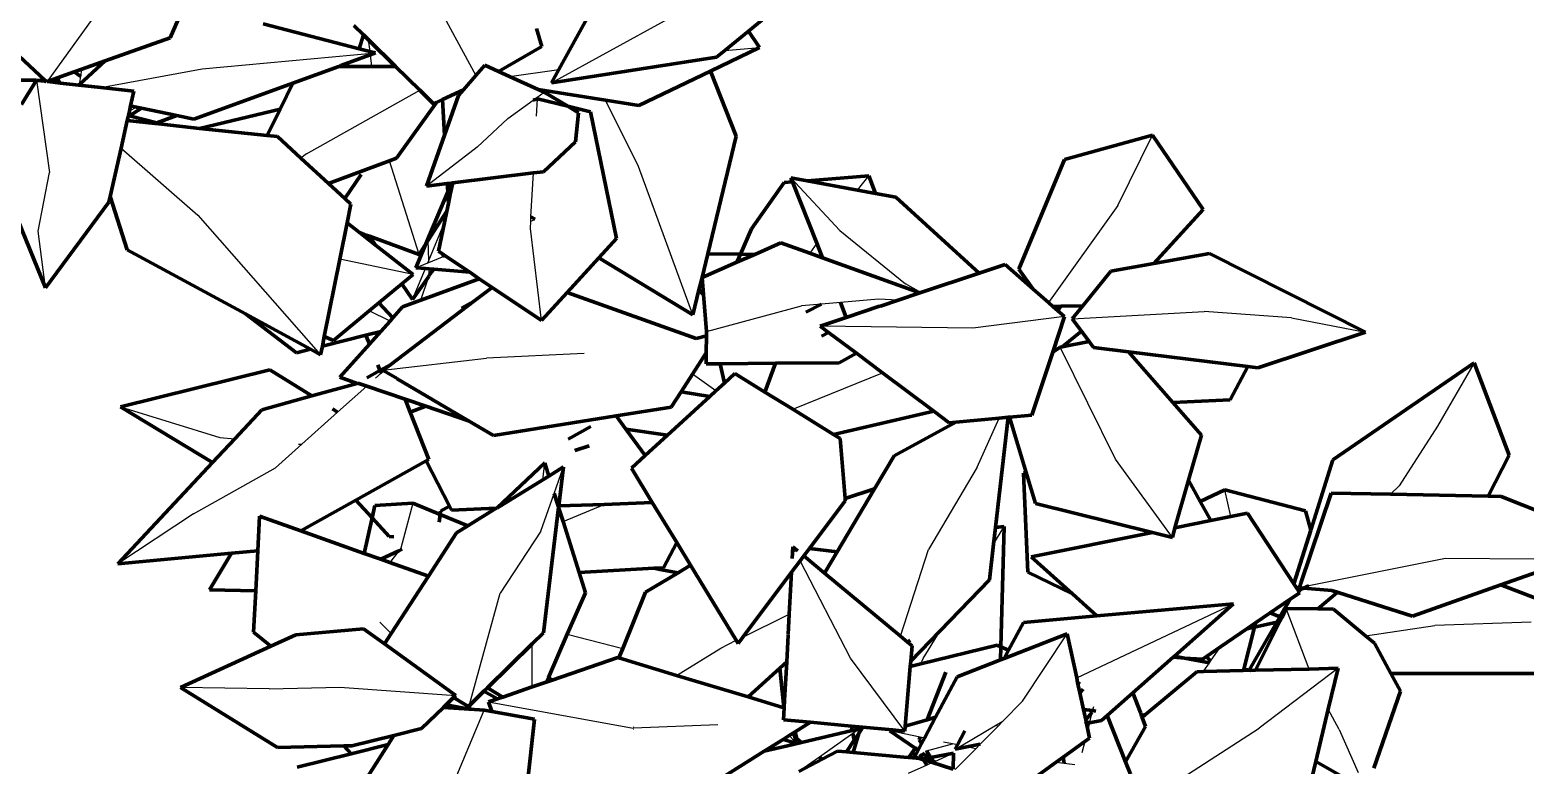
# Model space of a CAD drawing. Header units: millimetres. Extents: x 4307 to 31003, y 2809 to 20009.
# Drawn here: x 7395.3 to 7542.2, y 8268 to 8340.2 of the extents above; entities that cross this region are included whole.
import ezdxf

# ---------------------------------------------------------------- set-up
doc = ezdxf.new("R2010")
doc.units = ezdxf.units.MM
doc.layers.add('ProfileEdges', color=7, linetype='Continuous')

msp = doc.modelspace()

# ---------------------------------------------------------------- linework, layer by layer
for p, q in [((7434.59, 8344.08), (7439.13, 8335.68)), ((7402.96, 8343.32), (7397.04, 8335.09)), ((7446.55, 8334.96), (7458.01, 8341.23)), ((7428.6, 8338.94), (7428.61, 8339.16)), ((7412.26, 8336.32), (7429.27, 8337.89)), ((7428.6, 8338.94), (7428.71, 8338.03)), ((7428.75, 8337.7), (7428.88, 8336.57)), ((7463.57, 8338.12), (7466.99, 8338.42)), ((7400.33, 8335.58), (7400.43, 8336.29)), ((7402.32, 8334.5), (7412.26, 8336.32)), ((7442.43, 8335.59), (7447.27, 8336.27)), ((7395.99, 8335.21), (7397.27, 8326.17)), ((7400.22, 8334.8), (7400.33, 8335.58)), ((7422.49, 8328), (7433.62, 8334.24)), ((7444.77, 8333.26), (7445.85, 8334.04)), ((7445.09, 8331.68), (7445.18, 8333.4)), ((7405.8, 8332.57), (7405.11, 8332.19)), ((7442.26, 8331.45), (7444.77, 8333.26)), ((7455.1, 8326.74), (7451.85, 8333.25)), ((7439.27, 8328.66), (7442.26, 8331.45)), ((7502.16, 8322.94), (7505.56, 8329.82)), ((7404.29, 8328.56), (7411.82, 8321.97)), ((7422.49, 8328), (7421.96, 8327.56)), ((7439.27, 8328.66), (7434.28, 8324.82)), ((7396.15, 8320.39), (7397.27, 8326.17)), ((7433.55, 8318.13), (7430.66, 8327.31)), ((7444.54, 8321.82), (7444.78, 8326.12)), ((7460.45, 8312.2), (7455.1, 8326.74)), ((7474.87, 8320.46), (7470.07, 8325.65)), ((7476.6, 8324.44), (7477.73, 8325.83)), ((7411.82, 8321.97), (7423.89, 8308.28)), ((7444.52, 8321.39), (7444.54, 8321.82)), ((7444.52, 8321.39), (7444.93, 8321.55)), ((7502.16, 8322.94), (7495.37, 8313.4)), ((7396.86, 8314.86), (7396.15, 8320.39)), ((7434.51, 8317.53), (7436.04, 8321.25)), ((7444.48, 8320.68), (7444.52, 8321.39)), ((7445.56, 8311.63), (7444.48, 8320.68)), ((7474.87, 8320.46), (7481.33, 8315.25)), ((7434.51, 8317.53), (7434.44, 8319.51)), ((7472.61, 8319.23), (7471.91, 8318.25)), ((7432.96, 8316.16), (7425.77, 8317.65)), ((7433.23, 8316.82), (7434.41, 8317.3)), ((7434.41, 8317.3), (7434.51, 8317.53)), ((7434.41, 8317.3), (7434.51, 8317.34)), ((7434.51, 8317.34), (7435.87, 8317.89)), ((7434.51, 8317.34), (7434.51, 8317.53)), ((7435.87, 8317.89), (7436.12, 8317.99)), ((7432.92, 8313.69), (7434.18, 8316.74)), ((7433.74, 8313.63), (7434.52, 8315.97)), ((7434.56, 8316.08), (7434.54, 8316.71)), ((7482.81, 8314.38), (7481.33, 8315.25)), ((7461.78, 8310.55), (7471.12, 8313.08)), ((7473.06, 8313.25), (7471.12, 8313.08)), ((7474.92, 8313.41), (7473.06, 8313.25)), ((7478.68, 8313.74), (7474.92, 8313.41)), ((7480.59, 8313.64), (7478.68, 8313.74)), ((7430.7, 8311.59), (7428.64, 8312.58)), ((7496.94, 8312.02), (7487.94, 8310.89)), ((7497.69, 8311.8), (7510.63, 8312.51)), ((7519.21, 8311.89), (7510.63, 8312.51)), ((7519.21, 8311.89), (7526.5, 8310.51)), ((7487.94, 8310.89), (7472.94, 8311.08)), ((7449.76, 8308.39), (7440.16, 8307.96)), ((7501.94, 8298.04), (7496.52, 8309.03)), ((7430.01, 8306.76), (7440.16, 8307.96)), ((7537.17, 8307.47), (7533.56, 8301.28)), ((7429.27, 8305.98), (7429.82, 8306.46)), ((7429.82, 8306.46), (7430.09, 8306.71)), ((7462.7, 8304.73), (7460.39, 8306.36)), ((7470.25, 8302.93), (7479.06, 8306.5)), ((7425.56, 8302.64), (7428.41, 8305.2)), ((7404.24, 8303.16), (7413.99, 8300.16)), ((7422.03, 8299.49), (7425.56, 8302.64)), ((7488.34, 8297.26), (7490.53, 8302.06)), ((7533.56, 8301.28), (7529.78, 8295.43)), ((7413.99, 8300.16), (7415.45, 8300.04)), ((7421.72, 8299.51), (7422.03, 8299.49)), ((7419.45, 8297.17), (7422.03, 8299.49)), ((7507.52, 8290.36), (7501.94, 8298.04)), ((7411.4, 8292.68), (7419.45, 8297.17)), ((7445.72, 8296.02), (7445.89, 8297.68)), ((7446.83, 8294.68), (7447.75, 8297.27)), ((7488.34, 8297.26), (7483.59, 8289.18)), ((7492.91, 8296.67), (7493.24, 8296.5)), ((7529.78, 8295.43), (7528.93, 8294.59)), ((7432.93, 8293.71), (7431.76, 8289.31)), ((7445.51, 8290.96), (7446.83, 8294.68)), ((7513.25, 8292.4), (7512.67, 8295.03)), ((7411.4, 8292.68), (7403.98, 8287.76)), ((7447.7, 8291.91), (7451.72, 8293.6)), ((7445.51, 8290.96), (7441.51, 8284.89)), ((7489.96, 8289.7), (7491.02, 8291.42)), ((7431.76, 8289.31), (7431.56, 8289.05)), ((7470.52, 8288.95), (7470.26, 8289.44)), ((7431.56, 8289.05), (7430.68, 8287.9)), ((7475.91, 8278.52), (7470.98, 8288.07)), ((7480.83, 8280.67), (7483.59, 8289.18)), ((7534.33, 8288.28), (7520.93, 8285.59)), ((7543.01, 8288.23), (7534.33, 8288.28)), ((7438.46, 8273.83), (7441.51, 8284.89)), ((7519.78, 8285.48), (7519.71, 8285.42)), ((7520.14, 8285.85), (7519.78, 8285.48)), ((7520.93, 8285.59), (7520, 8285.4)), ((7498.13, 8276.57), (7513.54, 8283.83)), ((7520.94, 8277.44), (7518.71, 8283.38)), ((7430.83, 8280.93), (7429.69, 8282.04)), ((7465.35, 8280.58), (7469.91, 8282.84)), ((7542.76, 8282.05), (7533.28, 8281.72)), ((7448.11, 8280.86), (7453.55, 8279.44)), ((7483.06, 8278.48), (7484.73, 8281.2)), ((7492.82, 8274.3), (7497.18, 8280.88)), ((7526.49, 8280.69), (7533.28, 8281.72)), ((7444.66, 8275.68), (7444.65, 8279.91)), ((7458.83, 8276.82), (7463.17, 8279.5)), ((7463.17, 8279.5), (7464.7, 8280.26)), ((7511.27, 8278.22), (7512.26, 8279.61)), ((7481.24, 8271.34), (7475.91, 8278.52)), ((7482.83, 8277.96), (7483.06, 8278.48)), ((7510.6, 8277.27), (7511.16, 8278.06)), ((7511.16, 8278.06), (7511.27, 8278.22)), ((7523.79, 8277.51), (7516.03, 8271.64)), ((7418.84, 8275.5), (7410.13, 8275.64)), ((7418.84, 8275.5), (7425.76, 8275.67)), ((7425.76, 8275.67), (7437.16, 8274.85)), ((7435.61, 8263.06), (7439.95, 8273.41)), ((7438.48, 8273.51), (7438.01, 8274)), ((7440.36, 8274.21), (7454.59, 8271.65)), ((7492.82, 8274.3), (7490.89, 8272.33)), ((7499.63, 8273.17), (7499.43, 8272.37)), ((7499.68, 8273.36), (7499.63, 8273.17)), ((7499.77, 8273.72), (7499.68, 8273.36)), ((7523.9, 8271.52), (7522.83, 8273.49)), ((7462.89, 8271.98), (7454.61, 8271.65)), ((7486.78, 8269.92), (7490.24, 8271.95)), ((7490.35, 8271.78), (7488.66, 8270.06)), ((7490.24, 8271.95), (7490.89, 8272.33)), ((7490.24, 8271.95), (7490.35, 8271.78)), ((7490.89, 8272.33), (7490.35, 8271.78)), ((7499.04, 8272.3), (7499.43, 8272.37)), ((7499.38, 8272.16), (7499.21, 8271.49)), ((7499.43, 8272.37), (7499.38, 8272.16)), ((7507.99, 8266.45), (7516.03, 8271.64)), ((7470.21, 8270.28), (7469.74, 8269.91)), ((7470.37, 8270.41), (7469.89, 8270.91)), ((7470.37, 8270.41), (7470.21, 8270.28)), ((7470.51, 8270.53), (7470.37, 8270.41)), ((7470.61, 8270.17), (7470.37, 8270.41)), ((7470.64, 8270.63), (7470.51, 8270.53)), ((7476.16, 8271.1), (7472.88, 8268.8)), ((7476.87, 8271.6), (7476.16, 8271.1)), ((7482.77, 8270.76), (7479.79, 8271.38)), ((7483.18, 8270.67), (7482.77, 8270.76)), ((7485.92, 8270.1), (7485.04, 8270.28)), ((7498.92, 8270.33), (7498.64, 8269.23)), ((7523.9, 8271.52), (7525.75, 8267.3)), ((7472.88, 8268.8), (7470.83, 8267.37)), ((7481.17, 8268.8), (7481.76, 8268.96)), ((7481.76, 8268.96), (7482.1, 8269.05)), ((7482.1, 8269.05), (7482.01, 8268.72)), ((7482.28, 8269.66), (7482.1, 8269.05)), ((7482.1, 8269.05), (7482.36, 8269.12)), ((7483.29, 8269.38), (7483.37, 8269.42)), ((7483.37, 8269.42), (7485.92, 8270.1)), ((7486.04, 8269.18), (7484.17, 8268.35)), ((7486.41, 8269.99), (7485.92, 8270.1)), ((7486.19, 8269.57), (7486.78, 8269.92)), ((7488.22, 8269.61), (7486.21, 8267.57)), ((7487.34, 8269.8), (7486.78, 8269.92)), ((7488.22, 8269.61), (7487.34, 8269.8)), ((7488.66, 8270.06), (7488.22, 8269.61)), ((7483.42, 8268.02), (7481.57, 8267.2)), ((7483.97, 8268.26), (7483.42, 8268.02)), ((7484.09, 8268.32), (7483.97, 8268.26)), ((7484.17, 8268.35), (7484.09, 8268.32)), ((7496.12, 8268.3), (7496.9, 8268.21)), ((7496.9, 8268.21), (7497.96, 8268.08))]:
    msp.add_line(p, q)
at = {"layer": 'ProfileEdges', "lineweight": 211}
for p, q in [((7465.89, 8340.03), (7478.68, 8350.52)), ((7409.11, 8339.36), (7410.59, 8342.76)), ((7450.91, 8342.84), (7447.27, 8336.27)), ((7427.68, 8338.3), (7418.23, 8340.76)), ((7402.74, 8337.11), (7409.11, 8339.36)), ((7427.16, 8340.59), (7428.1, 8339.66)), ((7427.68, 8338.3), (7428.1, 8339.66)), ((7428.1, 8339.66), (7428.61, 8339.16)), ((7428.61, 8339.16), (7431.24, 8336.57)), ((7445.6, 8338.51), (7445.07, 8340.28)), ((7463.57, 8338.12), (7465.89, 8340.03)), ((7466.99, 8338.42), (7465.89, 8340.03)), ((7393.74, 8338.11), (7396.83, 8335.19)), ((7425.86, 8336.65), (7428.75, 8337.7)), ((7428.71, 8338.03), (7427.68, 8338.3)), ((7429.27, 8337.89), (7428.71, 8338.03)), ((7428.75, 8337.7), (7429.27, 8337.89)), ((7441.34, 8336.08), (7445.6, 8338.51)), ((7462.18, 8336.11), (7466.99, 8338.42)), ((7462.77, 8337.47), (7463.57, 8338.12)), ((7399.69, 8336.03), (7400.43, 8336.29)), ((7402.74, 8337.11), (7400.22, 8334.8)), ((7400.43, 8336.29), (7402.74, 8337.11)), ((7421.15, 8334.93), (7425.66, 8336.57)), ((7425.76, 8336.57), (7425.66, 8336.57)), ((7425.76, 8336.57), (7425.86, 8336.65)), ((7428.88, 8336.57), (7425.76, 8336.57)), ((7431.24, 8336.57), (7428.88, 8336.57)), ((7431.24, 8336.57), (7433.62, 8334.24)), ((7440.01, 8336.68), (7439.13, 8335.68)), ((7441.34, 8336.08), (7440.01, 8336.68)), ((7446.55, 8334.96), (7462.77, 8337.47)), ((7447.27, 8336.27), (7446.55, 8334.96)), ((7386.92, 8335.25), (7395.99, 8335.21)), ((7395.99, 8335.21), (7394.51, 8332.85)), ((7396.05, 8335.2), (7395.99, 8335.21)), ((7396.05, 8335.2), (7396.74, 8335.19)), ((7396.76, 8335.12), (7396.05, 8335.2)), ((7396.76, 8335.12), (7396.74, 8335.19)), ((7396.74, 8335.19), (7396.83, 8335.19)), ((7396.93, 8335.1), (7396.76, 8335.12)), ((7396.83, 8335.19), (7396.93, 8335.1)), ((7396.93, 8335.1), (7396.97, 8335.06)), ((7397.04, 8335.09), (7396.97, 8335.06)), ((7397.04, 8335.09), (7397.15, 8335.13)), ((7397.14, 8335.08), (7397.04, 8335.09)), ((7397.14, 8335.08), (7397.15, 8335.13)), ((7398.35, 8334.94), (7397.14, 8335.08)), ((7397.15, 8335.13), (7397.33, 8335.19)), ((7397.33, 8335.19), (7398.06, 8335.45)), ((7397.33, 8335.19), (7398.1, 8335.19)), ((7398.06, 8335.45), (7399.69, 8336.03)), ((7398.19, 8335.19), (7398.06, 8335.45)), ((7398.1, 8335.19), (7398.35, 8334.94)), ((7398.1, 8335.19), (7398.19, 8335.19)), ((7400.15, 8334.74), (7398.35, 8334.94)), ((7399.69, 8336.03), (7400.33, 8335.58)), ((7400.22, 8334.8), (7400.15, 8334.74)), ((7411.44, 8331.39), (7421.15, 8334.93)), ((7421.15, 8334.93), (7419.92, 8332.39)), ((7439.13, 8335.68), (7437.92, 8334.29)), ((7442.43, 8335.59), (7441.34, 8336.08)), ((7445.26, 8334.31), (7442.43, 8335.59)), ((7455.12, 8332.73), (7462.18, 8336.11)), ((7464.69, 8329.72), (7462.18, 8336.11)), ((7402.32, 8334.5), (7400.15, 8334.74)), ((7405.55, 8334.14), (7402.32, 8334.5)), ((7405.23, 8332.69), (7405.55, 8334.14)), ((7433.62, 8334.24), (7434.98, 8332.9)), ((7435.25, 8333.03), (7435.85, 8333.31)), ((7435.85, 8333.31), (7437.92, 8334.29)), ((7436.05, 8329.81), (7435.85, 8333.31)), ((7437.44, 8333.73), (7436.05, 8329.81)), ((7437.92, 8334.29), (7437.44, 8333.73)), ((7445.18, 8333.4), (7444.77, 8333.26)), ((7448.17, 8332.66), (7445.18, 8333.4)), ((7445.26, 8334.31), (7451.85, 8333.25)), ((7445.85, 8334.04), (7445.26, 8334.31)), ((7448.17, 8332.66), (7445.85, 8334.04)), ((7405.01, 8331.74), (7405.11, 8332.19)), ((7405.11, 8332.19), (7405.23, 8332.69)), ((7405.12, 8331.71), (7406.3, 8332.46)), ((7405.23, 8332.69), (7405.8, 8332.57)), ((7405.8, 8332.57), (7406.3, 8332.46)), ((7406.3, 8332.46), (7409.78, 8331.74)), ((7412.01, 8330.49), (7419.92, 8332.39)), ((7419.92, 8332.39), (7418.65, 8329.79)), ((7431.34, 8327.56), (7435.25, 8333.03)), ((7434.98, 8332.9), (7435.25, 8333.03)), ((7450.38, 8332.11), (7448.17, 8332.66)), ((7449.22, 8332.03), (7448.17, 8332.66)), ((7448.9, 8329.18), (7449.22, 8332.03)), ((7452.95, 8319.7), (7450.38, 8332.11)), ((7451.85, 8333.25), (7455.12, 8332.73)), ((7404.29, 8328.56), (7404.9, 8331.25)), ((7404.9, 8331.25), (7404.98, 8331.62)), ((7407.63, 8330.96), (7404.9, 8331.25)), ((7404.98, 8331.62), (7405.01, 8331.74)), ((7404.98, 8331.62), (7405.12, 8331.71)), ((7405.01, 8331.74), (7405.12, 8331.71)), ((7405.12, 8331.71), (7407.79, 8331.02)), ((7407.63, 8330.96), (7407.79, 8331.02)), ((7408.29, 8330.89), (7407.63, 8330.96)), ((7407.79, 8331.02), (7409.78, 8331.74)), ((7407.79, 8331.02), (7408.29, 8330.89)), ((7412.01, 8330.49), (7408.29, 8330.89)), ((7409.78, 8331.74), (7411.44, 8331.39)), ((7418.65, 8329.79), (7412.01, 8330.49)), ((7419.65, 8329.69), (7418.65, 8329.79)), ((7421.96, 8327.56), (7419.65, 8329.69)), ((7436.05, 8329.81), (7434.28, 8324.82)), ((7445.77, 8326.24), (7448.9, 8329.18)), ((7461.9, 8318.19), (7464.69, 8329.72)), ((7505.56, 8329.82), (7496.92, 8327.44)), ((7510.54, 8322.54), (7505.56, 8329.82)), ((7403.22, 8323.81), (7404.29, 8328.56)), ((7424.65, 8325.08), (7421.96, 8327.56)), ((7430.66, 8327.31), (7431.34, 8327.56)), ((7496.92, 8327.44), (7492.45, 8316.68)), ((7424.65, 8325.08), (7430.66, 8327.31)), ((7427.88, 8325.96), (7426.25, 8323.61)), ((7436.86, 8325.14), (7444.78, 8326.12)), ((7444.78, 8326.12), (7445.77, 8326.24)), ((7426.25, 8323.61), (7424.65, 8325.08)), ((7434.28, 8324.82), (7436.32, 8325.07)), ((7436.32, 8325.07), (7436.72, 8325.12)), ((7436.37, 8324.28), (7436.32, 8325.07)), ((7436.72, 8325.12), (7436.37, 8324.28)), ((7436.86, 8325.14), (7436.62, 8323.99)), ((7436.72, 8325.12), (7436.86, 8325.14)), ((7469.42, 8325.18), (7466.19, 8320.65)), ((7470.23, 8325.24), (7469.42, 8325.18)), ((7470.07, 8325.65), (7470.23, 8325.24)), ((7471.66, 8325.36), (7470.07, 8325.65)), ((7470.23, 8325.24), (7472.61, 8319.23)), ((7477.73, 8325.83), (7471.66, 8325.36)), ((7476.6, 8324.44), (7471.66, 8325.36)), ((7478.37, 8324.11), (7477.73, 8325.83)), ((7396.86, 8314.86), (7403.09, 8323.26)), ((7403.09, 8323.26), (7403.22, 8323.81)), ((7403.22, 8323.81), (7404.89, 8318.56)), ((7426.85, 8323.06), (7426.25, 8323.61)), ((7426.48, 8321.21), (7426.85, 8323.06)), ((7436.37, 8324.28), (7434.22, 8319.17)), ((7436.43, 8323.11), (7436.28, 8322.37)), ((7436.38, 8324), (7436.37, 8324.28)), ((7436.62, 8323.99), (7436.38, 8324)), ((7436.43, 8323.11), (7436.38, 8324)), ((7436.62, 8323.99), (7436.43, 8323.11)), ((7478.37, 8324.11), (7476.6, 8324.44)), ((7480.37, 8323.74), (7478.37, 8324.11)), ((7488.56, 8316.3), (7480.37, 8323.74)), ((7434.44, 8319.51), (7436.28, 8322.37)), ((7436.28, 8322.37), (7436.04, 8321.25)), ((7444.54, 8321.82), (7444.95, 8321.58)), ((7505.7, 8317.23), (7510.54, 8322.54)), ((7394.17, 8321.52), (7396.86, 8314.86)), ((7425.77, 8317.65), (7426.48, 8321.21)), ((7427.7, 8320.26), (7426.48, 8321.21)), ((7427.7, 8320.26), (7428.17, 8320.09)), ((7428.04, 8320), (7427.7, 8320.26)), ((7428.17, 8320.09), (7428.04, 8320)), ((7428.17, 8320.09), (7428.69, 8319.9)), ((7436.04, 8321.25), (7435.46, 8318.44)), ((7466.19, 8320.65), (7465.1, 8318.15)), ((7429.29, 8319.02), (7428.04, 8320)), ((7428.69, 8319.9), (7429.29, 8319.02)), ((7428.69, 8319.9), (7433.55, 8318.13)), ((7432.96, 8316.16), (7429.29, 8319.02)), ((7434.22, 8319.17), (7433.23, 8316.82)), ((7433.55, 8318.13), (7434.22, 8319.17)), ((7434.22, 8319.17), (7434.44, 8319.51)), ((7451.2, 8317.79), (7452.95, 8319.7)), ((7469.09, 8319.27), (7466.51, 8318.13)), ((7471.91, 8318.25), (7469.09, 8319.27)), ((7472.61, 8319.23), (7473.18, 8317.79)), ((7404.89, 8318.56), (7416.5, 8312.28)), ((7424.25, 8310.08), (7425.77, 8317.65)), ((7435.46, 8318.44), (7436, 8318.07)), ((7435.87, 8317.89), (7436, 8318.07)), ((7436, 8318.07), (7436.12, 8317.99)), ((7436.12, 8317.99), (7438.53, 8316.37)), ((7448.09, 8314.4), (7451.2, 8317.79)), ((7451.2, 8317.79), (7460.45, 8312.2)), ((7461.36, 8315.87), (7461.9, 8318.19)), ((7464.75, 8317.36), (7461.36, 8315.87)), ((7465.1, 8318.15), (7461.9, 8318.19)), ((7465.1, 8318.15), (7464.75, 8317.36)), ((7466.51, 8318.13), (7464.75, 8317.36)), ((7466.51, 8318.13), (7465.1, 8318.15)), ((7473.18, 8317.79), (7471.91, 8318.25)), ((7482.71, 8314.35), (7473.18, 8317.79)), ((7491.09, 8317.14), (7488.56, 8316.3)), ((7493.85, 8314.72), (7491.09, 8317.14)), ((7505.7, 8317.23), (7501.49, 8316.47)), ((7511.17, 8318.22), (7505.7, 8317.23)), ((7526.5, 8310.51), (7511.17, 8318.22)), ((7431.86, 8315.25), (7432.96, 8316.16)), ((7432.92, 8313.69), (7434.52, 8315.97)), ((7433.23, 8316.82), (7434.18, 8316.74)), ((7439.45, 8315.74), (7433.74, 8313.63)), ((7434.18, 8316.74), (7434.54, 8316.71)), ((7434.52, 8315.97), (7434.56, 8316.08)), ((7434.54, 8316.71), (7435.01, 8316.67)), ((7434.56, 8316.08), (7435.01, 8316.67)), ((7435.01, 8316.67), (7438.53, 8316.37)), ((7438.53, 8316.37), (7439.45, 8315.74)), ((7439.45, 8315.74), (7440.73, 8314.89)), ((7461.04, 8314.66), (7461.36, 8315.87)), ((7461.36, 8315.87), (7461.49, 8314.19)), ((7488.56, 8316.3), (7482.81, 8314.38)), ((7492.45, 8316.68), (7493.85, 8314.72)), ((7501.49, 8316.47), (7498.72, 8313.07)), ((7429.6, 8313.37), (7431.86, 8315.25)), ((7431.86, 8315.25), (7432.92, 8313.69)), ((7440.73, 8314.89), (7438.91, 8313.51)), ((7440.73, 8314.89), (7445.56, 8311.63)), ((7445.56, 8311.63), (7448.09, 8314.4)), ((7460.76, 8309.86), (7448.09, 8314.4)), ((7460.45, 8312.2), (7461.04, 8314.66)), ((7461.49, 8314.19), (7461.04, 8314.66)), ((7461.49, 8314.19), (7461.78, 8310.55)), ((7482.71, 8314.35), (7480.59, 8313.64)), ((7482.81, 8314.38), (7482.71, 8314.35)), ((7495.37, 8313.4), (7493.85, 8314.72)), ((7428.64, 8312.58), (7429.6, 8313.37)), ((7430.99, 8311.91), (7429.6, 8313.37)), ((7438.91, 8313.51), (7430.77, 8307.33)), ((7431.94, 8312.97), (7430.99, 8311.91)), ((7433.74, 8313.63), (7431.94, 8312.97)), ((7438.91, 8313.51), (7437.73, 8312.84)), ((7471.53, 8312.46), (7473.06, 8313.25)), ((7474.92, 8313.41), (7475.5, 8311.93)), ((7478.78, 8313.06), (7475.5, 8311.93)), ((7478.85, 8313.05), (7478.78, 8313.06)), ((7480.59, 8313.64), (7478.85, 8313.05)), ((7495.8, 8313.02), (7495.37, 8313.4)), ((7495.8, 8313.02), (7496.57, 8313.03)), ((7496.29, 8312.58), (7495.8, 8313.02)), ((7496.57, 8313.03), (7496.29, 8312.58)), ((7496.57, 8313.03), (7498.72, 8313.07)), ((7498.72, 8313.07), (7497.69, 8311.8)), ((7416.5, 8312.28), (7421.52, 8308.47)), ((7416.5, 8312.28), (7422.9, 8308.82)), ((7425.14, 8309.68), (7428.64, 8312.58)), ((7430.7, 8311.59), (7429.79, 8310.57)), ((7430.99, 8311.91), (7430.7, 8311.59)), ((7475.5, 8311.93), (7472.94, 8311.08)), ((7495.78, 8308.52), (7496.94, 8312.02)), ((7496.94, 8312.02), (7496.29, 8312.58)), ((7497.69, 8311.8), (7498.61, 8310.58)), ((7424.06, 8309.12), (7428.33, 8310.2)), ((7424.06, 8309.12), (7424.25, 8310.08)), ((7424.25, 8310.08), (7425.14, 8309.68)), ((7428.33, 8310.2), (7429.79, 8310.57)), ((7428.33, 8310.2), (7428.68, 8309.32)), ((7429.79, 8310.57), (7428.68, 8309.32)), ((7461.77, 8310.14), (7460.76, 8309.86)), ((7461.77, 8310.14), (7461.75, 8308.48)), ((7461.78, 8310.55), (7461.77, 8310.14)), ((7472.94, 8311.08), (7473.75, 8310.47)), ((7473.75, 8310.47), (7473.08, 8310.1)), ((7473.75, 8310.47), (7476.49, 8308.42)), ((7496.71, 8309.06), (7498.61, 8310.58)), ((7498.61, 8310.58), (7499.36, 8309.58)), ((7515.9, 8307), (7526.5, 8310.51)), ((7421.52, 8308.47), (7422.9, 8308.82)), ((7422.9, 8308.82), (7423.89, 8308.28)), ((7423.89, 8308.28), (7424.06, 8309.12)), ((7428.68, 8309.32), (7425.78, 8306.09)), ((7460.39, 8306.36), (7461.75, 8308.48)), ((7461.75, 8308.48), (7461.73, 8307.38)), ((7474.81, 8307.49), (7476.49, 8308.42)), ((7476.49, 8308.42), (7479.06, 8306.5)), ((7493.72, 8302.36), (7495.78, 8308.52)), ((7496.52, 8309.03), (7495.78, 8308.52)), ((7496.71, 8309.06), (7496.52, 8309.03)), ((7499.36, 8309.58), (7496.71, 8309.06)), ((7499.36, 8309.58), (7499.79, 8309)), ((7499.79, 8309), (7503.23, 8308.57)), ((7507.56, 8303.61), (7503.23, 8308.57)), ((7503.23, 8308.57), (7514.92, 8307.13)), ((7429.49, 8307.29), (7429.71, 8306.73)), ((7430.77, 8307.33), (7429.71, 8306.73)), ((7430.77, 8307.33), (7430.01, 8306.76)), ((7461.73, 8307.38), (7463.13, 8307.39)), ((7463.13, 8307.39), (7468.55, 8307.44)), ((7463.55, 8305.5), (7463.13, 8307.39)), ((7468.55, 8307.44), (7467.52, 8304.61)), ((7468.55, 8307.44), (7474.81, 8307.49)), ((7513.19, 8303.85), (7514.92, 8307.13)), ((7514.92, 8307.13), (7515.9, 8307)), ((7537.17, 8307.47), (7523.28, 8297.98)), ((7540.58, 8298.41), (7537.17, 8307.47)), ((7418.9, 8306.8), (7404.24, 8303.16)), ((7423.01, 8304.24), (7418.9, 8306.8)), ((7427.48, 8305.47), (7423.01, 8304.24)), ((7425.78, 8306.09), (7427.48, 8305.47)), ((7427.53, 8305.5), (7427.48, 8305.47)), ((7427.53, 8305.5), (7428.41, 8305.2)), ((7429.71, 8306.73), (7428.43, 8306)), ((7429.71, 8306.73), (7429.82, 8306.46)), ((7430.01, 8306.76), (7430.09, 8306.71)), ((7430.09, 8306.71), (7431.39, 8305.94)), ((7431.4, 8305.9), (7431.39, 8305.94)), ((7431.4, 8305.9), (7438.42, 8301.79)), ((7459.29, 8304.64), (7460.39, 8306.36)), ((7463.55, 8305.5), (7462.7, 8304.73)), ((7464.57, 8306.43), (7463.55, 8305.5)), ((7467.52, 8304.61), (7464.57, 8306.43)), ((7479.06, 8306.5), (7484.1, 8302.73)), ((7423.01, 8304.24), (7418.12, 8302.89)), ((7428.41, 8305.2), (7432.19, 8303.91)), ((7432.68, 8302.66), (7432.19, 8303.91)), ((7432.19, 8303.91), (7434.21, 8303.22)), ((7462.1, 8304.18), (7457.95, 8300.39)), ((7458.32, 8303.12), (7459.29, 8304.64)), ((7459.29, 8304.64), (7462.1, 8304.18)), ((7462.7, 8304.73), (7462.1, 8304.18)), ((7470.25, 8302.93), (7467.52, 8304.61)), ((7404.24, 8303.16), (7413.26, 8297.69)), ((7418.12, 8302.89), (7415.45, 8300.04)), ((7425.56, 8302.64), (7425.05, 8302.96)), ((7434.21, 8303.22), (7432.68, 8302.66)), ((7434.5, 8298.01), (7432.68, 8302.66)), ((7434.21, 8303.22), (7438.42, 8301.79)), ((7452.92, 8302.27), (7458.32, 8303.12)), ((7474.25, 8300.47), (7470.25, 8302.93)), ((7474.25, 8300.47), (7484.1, 8302.73)), ((7484.1, 8302.73), (7485.59, 8301.61)), ((7507.56, 8303.61), (7513.19, 8303.85)), ((7510.37, 8300.39), (7507.56, 8303.61)), ((7438.42, 8301.79), (7440.85, 8300.35)), ((7440.85, 8300.35), (7452.92, 8302.27)), ((7450.42, 8301.25), (7448.19, 8299.99)), ((7453.85, 8300.99), (7452.92, 8302.27)), ((7457.95, 8300.39), (7453.85, 8300.99)), ((7455.76, 8298.39), (7453.85, 8300.99)), ((7486.25, 8301.67), (7480.21, 8298.36)), ((7485.59, 8301.61), (7486.25, 8301.67)), ((7486.25, 8301.67), (7490.53, 8302.06)), ((7490.15, 8291.34), (7491.41, 8302.15)), ((7490.53, 8302.06), (7491.41, 8302.15)), ((7491.41, 8302.15), (7491.53, 8302.16)), ((7491.53, 8302.16), (7493.72, 8302.36)), ((7491.53, 8302.16), (7493.17, 8296.72)), ((7415.45, 8300.04), (7413.26, 8297.69)), ((7457.95, 8300.39), (7455.76, 8298.39)), ((7474.91, 8300.06), (7474.25, 8300.47)), ((7475.39, 8294.19), (7474.91, 8300.06)), ((7509.11, 8295.96), (7510.37, 8300.39)), ((7448.84, 8298.87), (7450.24, 8299.34)), ((7455.76, 8298.39), (7454.4, 8297.15)), ((7480.21, 8298.36), (7478.28, 8295.11)), ((7538.53, 8294.4), (7540.58, 8298.41)), ((7413.26, 8297.69), (7403.98, 8287.76)), ((7427.36, 8294.02), (7434.26, 8297.88)), ((7434.26, 8297.88), (7434.5, 8298.01)), ((7434.26, 8297.88), (7436.54, 8293.42)), ((7445.89, 8297.68), (7441.19, 8293.24)), ((7446.3, 8296.38), (7445.89, 8297.68)), ((7447.75, 8297.27), (7446.3, 8296.38)), ((7447.28, 8293.44), (7447.75, 8297.27)), ((7454.4, 8297.15), (7456.45, 8293.78)), ((7493.17, 8296.72), (7492.91, 8296.67)), ((7492.91, 8296.67), (7493.32, 8286.95)), ((7493.17, 8296.72), (7493.24, 8296.5)), ((7523.28, 8297.98), (7521.11, 8291.07)), ((7445.72, 8296.02), (7441.19, 8293.24)), ((7446.3, 8296.38), (7445.72, 8296.02)), ((7478.28, 8295.11), (7474.61, 8288.93)), ((7478.28, 8295.11), (7475.39, 8294.19)), ((7493.24, 8296.5), (7494.09, 8293.69)), ((7507.78, 8291.3), (7509.11, 8295.96)), ((7510.25, 8293.89), (7509.11, 8295.96)), ((7421.95, 8290.99), (7427.36, 8294.02)), ((7428.94, 8292.29), (7427.36, 8294.02)), ((7432.93, 8293.71), (7429.2, 8293.49)), ((7435.62, 8292.61), (7432.93, 8293.71)), ((7447.22, 8293.44), (7446.83, 8294.68)), ((7451.72, 8293.6), (7456.45, 8293.78)), ((7456.45, 8293.78), (7458.85, 8289.84)), ((7471.88, 8289.27), (7475.4, 8293.95)), ((7475.4, 8293.95), (7475.39, 8294.19)), ((7494.09, 8293.69), (7505.56, 8290.85)), ((7512.67, 8295.03), (7510.25, 8293.89)), ((7511.29, 8292), (7510.25, 8293.89)), ((7520.59, 8292.96), (7512.67, 8295.03)), ((7523.11, 8294.7), (7520.14, 8285.85)), ((7528.93, 8294.59), (7523.11, 8294.7)), ((7538.53, 8294.4), (7528.93, 8294.59)), ((7539.8, 8294.37), (7538.53, 8294.4)), ((7551.38, 8289.8), (7539.8, 8294.37)), ((7417.88, 8292.44), (7417.71, 8289.05)), ((7421.95, 8290.99), (7417.88, 8292.44)), ((7428.94, 8292.29), (7428.16, 8288.79)), ((7429.2, 8293.49), (7428.94, 8292.29)), ((7430.62, 8290.46), (7428.94, 8292.29)), ((7435.62, 8292.61), (7435.53, 8291.85)), ((7435.66, 8292.92), (7435.62, 8292.61)), ((7438.35, 8291.49), (7435.62, 8292.61)), ((7436.54, 8293.42), (7435.66, 8292.92)), ((7436.54, 8293.42), (7436.74, 8293.04)), ((7436.74, 8293.04), (7441.13, 8293.21)), ((7441.13, 8293.21), (7438.35, 8291.49)), ((7441.19, 8293.24), (7441.13, 8293.21)), ((7445.76, 8281), (7447.26, 8293.3)), ((7447.22, 8293.44), (7447.28, 8293.44)), ((7447.26, 8293.3), (7447.22, 8293.44)), ((7447.26, 8293.3), (7447.28, 8293.44)), ((7447.7, 8291.91), (7447.26, 8293.3)), ((7447.28, 8293.44), (7451.72, 8293.6)), ((7513.25, 8292.4), (7511.29, 8292)), ((7514.89, 8292.73), (7513.25, 8292.4)), ((7519.46, 8285.8), (7514.89, 8292.73)), ((7521.11, 8291.07), (7520.59, 8292.96)), ((7428.16, 8288.79), (7421.95, 8290.99)), ((7437.23, 8290.8), (7434.48, 8286.55)), ((7438.35, 8291.49), (7437.23, 8290.8)), ((7449.26, 8286.91), (7447.7, 8291.91)), ((7489.96, 8289.7), (7490.15, 8291.34)), ((7491.02, 8291.42), (7490.15, 8291.34)), ((7490.69, 8279.62), (7491.02, 8291.42)), ((7505.56, 8290.85), (7493.66, 8288.45)), ((7505.56, 8290.85), (7507.52, 8290.36)), ((7507.52, 8290.36), (7507.78, 8291.3)), ((7511.29, 8292), (7507.78, 8291.3)), ((7521.11, 8291.07), (7519.46, 8285.8)), ((7431.08, 8290.42), (7430.62, 8290.46)), ((7457.55, 8287.38), (7458.85, 8289.84)), ((7458.85, 8289.84), (7460.21, 8287.62)), ((7470.26, 8289.44), (7470.2, 8288.3)), ((7470.75, 8289.04), (7470.26, 8289.44)), ((7471.34, 8288.55), (7471.88, 8289.27)), ((7474.61, 8288.93), (7471.88, 8289.27)), ((7489.55, 8286.2), (7489.96, 8289.7)), ((7539.76, 8285.7), (7551.38, 8289.8)), ((7403.98, 8287.76), (7415.12, 8288.8)), ((7415.12, 8288.8), (7412.96, 8285.21)), ((7415.12, 8288.8), (7417.71, 8289.05)), ((7417.71, 8289.05), (7417.51, 8285.13)), ((7429.79, 8288.21), (7428.16, 8288.79)), ((7429.79, 8288.21), (7431.56, 8289.05)), ((7430.68, 8287.9), (7429.79, 8288.21)), ((7434.48, 8286.55), (7430.68, 8287.9)), ((7431.56, 8289.05), (7431.9, 8289.21)), ((7470.13, 8286.94), (7470.98, 8288.07)), ((7470.98, 8288.07), (7471.34, 8288.55)), ((7473.38, 8286.86), (7471.34, 8288.55)), ((7474.61, 8288.93), (7473.38, 8286.86)), ((7493.66, 8288.45), (7497.71, 8284.81)), ((7434.48, 8286.55), (7430.83, 8280.93)), ((7449.26, 8286.91), (7456.59, 8287.33)), ((7449.89, 8284.92), (7449.26, 8286.91)), ((7458.98, 8286.89), (7455.78, 8284.99)), ((7456.59, 8287.33), (7456.93, 8287.35)), ((7457.19, 8287.22), (7456.59, 8287.33)), ((7456.93, 8287.35), (7457.55, 8287.38)), ((7457.19, 8287.22), (7456.93, 8287.35)), ((7458.98, 8286.89), (7457.19, 8287.22)), ((7460.21, 8287.62), (7458.98, 8286.89)), ((7460.21, 8287.62), (7464.7, 8280.26)), ((7465.35, 8280.58), (7470.13, 8286.94)), ((7470.13, 8286.94), (7469.91, 8282.84)), ((7480.83, 8280.67), (7473.38, 8286.86)), ((7493.32, 8286.95), (7497.71, 8284.81)), ((7412.96, 8285.21), (7417.51, 8285.13)), ((7417.51, 8285.13), (7417.3, 8281.07)), ((7448.11, 8280.86), (7449.89, 8284.92)), ((7455.78, 8284.99), (7453.55, 8279.44)), ((7484.73, 8281.2), (7489.55, 8286.2)), ((7519.09, 8284.28), (7520.03, 8284.93)), ((7519.71, 8285.42), (7519.46, 8285.8)), ((7519.73, 8285.39), (7519.71, 8285.42)), ((7519.73, 8285.39), (7519.78, 8285.48)), ((7519.88, 8285.16), (7519.73, 8285.39)), ((7519.88, 8285.16), (7520.39, 8285.37)), ((7520.03, 8284.93), (7519.88, 8285.16)), ((7520.14, 8285.85), (7520, 8285.4)), ((7520, 8285.4), (7520.39, 8285.37)), ((7520.39, 8285.37), (7520.93, 8285.59)), ((7520.39, 8285.37), (7523.19, 8285.16)), ((7523.67, 8284.92), (7521.82, 8283.34)), ((7523.19, 8285.16), (7523.81, 8284.96)), ((7523.81, 8284.96), (7523.67, 8284.92)), ((7523.81, 8284.96), (7531.1, 8282.64)), ((7531.1, 8282.64), (7539.76, 8285.7)), ((7550.9, 8281.44), (7539.76, 8285.7)), ((7497.71, 8284.81), (7500.11, 8282.65)), ((7513.54, 8283.83), (7500.11, 8282.65)), ((7507.72, 8278.71), (7513.54, 8283.83)), ((7517.12, 8282.94), (7519.09, 8284.28)), ((7518.09, 8282.55), (7519.09, 8284.28)), ((7518.71, 8283.38), (7518.26, 8282.48)), ((7521.82, 8283.34), (7518.71, 8283.38)), ((7469.91, 8282.84), (7469.8, 8280.84)), ((7492.9, 8282.01), (7491.42, 8279.28)), ((7500.11, 8282.65), (7492.9, 8282.01)), ((7514.84, 8281.37), (7515.7, 8281.96)), ((7515.07, 8277.33), (7517.79, 8282.03)), ((7515.59, 8281.54), (7517.79, 8282.03)), ((7515.59, 8281.54), (7515.7, 8281.96)), ((7518.07, 8282.09), (7515.69, 8277.32)), ((7515.7, 8281.96), (7517.12, 8282.94)), ((7518.09, 8282.55), (7517.12, 8282.94)), ((7517.79, 8282.03), (7518.09, 8282.55)), ((7517.79, 8282.03), (7518.07, 8282.09)), ((7518.26, 8282.48), (7518.07, 8282.09)), ((7518.26, 8282.48), (7518.09, 8282.55)), ((7523.35, 8283.31), (7521.82, 8283.34)), ((7526.49, 8280.69), (7523.35, 8283.31)), ((7417.3, 8281.07), (7419, 8279.69)), ((7421.45, 8280.81), (7419, 8279.69)), ((7428.1, 8281.39), (7421.45, 8280.81)), ((7430.16, 8279.9), (7428.1, 8281.39)), ((7430.83, 8280.93), (7430.16, 8279.9)), ((7444.65, 8279.91), (7445.76, 8281)), ((7446.25, 8276.61), (7448.11, 8280.86)), ((7464.88, 8279.96), (7465.35, 8280.58)), ((7469.8, 8280.75), (7469.65, 8278.14)), ((7469.8, 8280.84), (7469.76, 8280.78)), ((7469.76, 8280.78), (7469.8, 8280.75)), ((7481.53, 8280.09), (7480.83, 8280.67)), ((7481.84, 8278.2), (7484.73, 8281.2)), ((7497.18, 8280.88), (7490.99, 8278.48)), ((7498.13, 8276.57), (7497.18, 8280.88)), ((7512.26, 8279.61), (7514.84, 8281.37)), ((7514.53, 8277.43), (7515.59, 8281.54)), ((7514.84, 8281.37), (7515.59, 8281.54)), ((7527.36, 8279.97), (7526.49, 8280.69)), ((7419, 8279.69), (7410.13, 8275.64)), ((7437.16, 8274.85), (7430.16, 8279.9)), ((7440.26, 8275.6), (7444.65, 8279.91)), ((7453.55, 8279.44), (7453.18, 8278.53)), ((7464.7, 8280.26), (7464.88, 8279.96)), ((7481.53, 8280.09), (7481.79, 8280.28)), ((7481.97, 8279.73), (7481.53, 8280.09)), ((7481.84, 8278.2), (7481.97, 8279.73)), ((7490.33, 8279.79), (7482.83, 8277.96)), ((7490.69, 8279.62), (7490.33, 8279.79)), ((7490.65, 8278.35), (7490.69, 8279.62)), ((7491.42, 8279.28), (7490.69, 8279.62)), ((7491.42, 8279.28), (7490.99, 8278.48)), ((7510.88, 8278.67), (7512.26, 8279.61)), ((7528.96, 8277.01), (7527.36, 8279.97)), ((7453.07, 8278.56), (7446.61, 8276.35)), ((7453.18, 8278.53), (7453.07, 8278.56)), ((7458.83, 8276.82), (7453.18, 8278.53)), ((7465.86, 8274.7), (7468.99, 8277.54)), ((7468.99, 8277.54), (7469.65, 8278.14)), ((7469.21, 8275.27), (7468.99, 8277.54)), ((7469.65, 8278.14), (7469.45, 8274.38)), ((7481.28, 8271.83), (7481.79, 8277.7)), ((7481.79, 8277.7), (7481.84, 8278.2)), ((7482.83, 8277.96), (7481.79, 8277.7)), ((7490.65, 8278.35), (7486.38, 8276.69)), ((7490.99, 8278.48), (7490.65, 8278.35)), ((7503.64, 8275.12), (7507.6, 8278.6)), ((7507.6, 8278.6), (7507.72, 8278.71)), ((7507.6, 8278.6), (7508.7, 8278.52)), ((7508.7, 8278.52), (7507.72, 8278.71)), ((7511.16, 8278.06), (7508.7, 8278.52)), ((7508.7, 8278.52), (7510.49, 8278.4)), ((7510.49, 8278.4), (7510.88, 8278.67)), ((7510.88, 8278.67), (7511.27, 8278.22)), ((7523.79, 8277.51), (7520.94, 8277.44)), ((7522.83, 8273.49), (7523.79, 8277.51)), ((7446.05, 8276.16), (7444.66, 8275.68)), ((7446.05, 8276.16), (7446.25, 8276.61)), ((7446.61, 8276.35), (7446.05, 8276.16)), ((7446.25, 8276.61), (7446.61, 8276.35)), ((7465.86, 8274.7), (7458.83, 8276.82)), ((7485.28, 8277.13), (7483.44, 8272.47)), ((7486.38, 8276.69), (7484.27, 8272.72)), ((7498.21, 8276.11), (7498.13, 8276.57)), ((7498.46, 8275.99), (7498.21, 8276.11)), ((7498.43, 8275.12), (7498.21, 8276.11)), ((7509.93, 8277.18), (7504.88, 8272.97)), ((7510.58, 8277.19), (7509.93, 8277.18)), ((7514.49, 8277.29), (7510.58, 8277.19)), ((7514.49, 8277.29), (7514.53, 8277.43)), ((7515.07, 8277.33), (7514.49, 8277.29)), ((7515.07, 8277.33), (7514.53, 8277.43)), ((7515.19, 8277.3), (7515.07, 8277.33)), ((7515.69, 8277.32), (7515.19, 8277.3)), ((7520.94, 8277.44), (7515.69, 8277.32)), ((7528.96, 8277.01), (7543.21, 8276.99)), ((7529.91, 8275.27), (7528.96, 8277.01)), ((7410.13, 8275.64), (7419.64, 8269.73)), ((7436.2, 8273.93), (7436.94, 8274.64)), ((7436.94, 8274.64), (7437.16, 8274.85)), ((7436.94, 8274.64), (7438.01, 8274)), ((7438.46, 8273.83), (7439.92, 8275.26)), ((7439.92, 8275.26), (7440.26, 8275.6)), ((7441.27, 8274.52), (7439.92, 8275.26)), ((7440.26, 8275.6), (7441.78, 8274.69)), ((7441.78, 8274.69), (7441.27, 8274.52)), ((7444.66, 8275.68), (7441.78, 8274.69)), ((7469.36, 8273.64), (7465.86, 8274.7)), ((7469.45, 8274.38), (7469.21, 8275.27)), ((7469.36, 8273.64), (7469.21, 8275.27)), ((7498.76, 8275.48), (7498.43, 8275.12)), ((7498.78, 8273.47), (7498.43, 8275.12)), ((7501.12, 8272.89), (7503.64, 8275.12)), ((7504.38, 8273.18), (7503.64, 8275.12)), ((7527.3, 8267.72), (7529.91, 8275.27)), ((7433.78, 8271.59), (7435.94, 8273.68)), ((7435.94, 8273.68), (7436.2, 8273.93)), ((7438.48, 8273.51), (7435.94, 8273.68)), ((7436.2, 8273.93), (7438.48, 8273.51)), ((7438.01, 8274), (7438.4, 8273.77)), ((7438.4, 8273.77), (7438.46, 8273.83)), ((7438.53, 8273.5), (7438.46, 8273.83)), ((7438.53, 8273.5), (7438.48, 8273.51)), ((7439.95, 8273.41), (7438.53, 8273.5)), ((7440.71, 8273.27), (7439.95, 8273.41)), ((7441.27, 8274.52), (7440.36, 8274.21)), ((7440.36, 8274.21), (7440.71, 8273.27)), ((7444.89, 8272.51), (7440.71, 8273.27)), ((7469.41, 8273.63), (7469.35, 8272.47)), ((7469.41, 8273.63), (7469.36, 8273.64)), ((7469.45, 8274.38), (7469.41, 8273.63)), ((7499.68, 8273.36), (7498.78, 8273.47)), ((7499.01, 8272.44), (7498.78, 8273.47)), ((7499.63, 8273.17), (7499.01, 8272.44)), ((7500, 8273.32), (7499.68, 8273.36)), ((7504.38, 8273.18), (7504.45, 8273.19)), ((7504.5, 8272.86), (7504.38, 8273.18)), ((7521.61, 8268.38), (7522.83, 8273.49)), ((7444.17, 8266.01), (7444.89, 8272.51)), ((7454.59, 8271.65), (7454.61, 8271.65)), ((7469.35, 8272.47), (7471.98, 8272.22)), ((7470.5, 8271.29), (7471.98, 8272.22)), ((7471.98, 8272.22), (7476, 8271.84)), ((7476, 8271.84), (7476.09, 8271.42)), ((7476, 8271.84), (7477.13, 8271.73)), ((7477.13, 8271.73), (7476.72, 8271.12)), ((7477.13, 8271.73), (7480.03, 8271.46)), ((7481.24, 8271.34), (7481.28, 8271.83)), ((7483.44, 8272.47), (7481.28, 8271.83)), ((7484.27, 8272.72), (7483.18, 8270.67)), ((7484.27, 8272.72), (7483.44, 8272.47)), ((7499.04, 8272.3), (7499.01, 8272.44)), ((7499.08, 8272.1), (7499.04, 8272.3)), ((7499.08, 8272.1), (7499.38, 8272.16)), ((7499.21, 8271.49), (7499.08, 8272.1)), ((7499.38, 8272.16), (7500.55, 8272.39)), ((7500.55, 8272.39), (7501.12, 8272.89)), ((7502.93, 8268.35), (7501.12, 8272.89)), ((7502.93, 8268.35), (7504.9, 8271.79)), ((7504.88, 8272.97), (7504.5, 8272.86)), ((7504.56, 8272.7), (7504.5, 8272.86)), ((7504.88, 8272.97), (7504.56, 8272.7)), ((7504.9, 8271.79), (7504.56, 8272.7)), ((7426.94, 8269.92), (7431.07, 8270.93)), ((7431.07, 8270.93), (7430.51, 8270.05)), ((7431.07, 8270.93), (7433.78, 8271.59)), ((7467.44, 8269.37), (7469.31, 8270.54)), ((7469.31, 8270.54), (7469.89, 8270.91)), ((7469.31, 8270.54), (7470.21, 8270.28)), ((7471.12, 8270.24), (7469.74, 8269.91)), ((7469.89, 8270.91), (7470.33, 8271.19)), ((7470.21, 8270.28), (7470.61, 8270.17)), ((7470.33, 8271.19), (7470.5, 8271.29)), ((7470.51, 8270.53), (7470.33, 8271.19)), ((7470.64, 8270.63), (7470.5, 8271.29)), ((7470.61, 8270.17), (7470.51, 8270.53)), ((7471.12, 8270.24), (7470.64, 8270.63)), ((7476.09, 8271.42), (7471.12, 8270.24)), ((7476.29, 8270.46), (7475.53, 8269.31)), ((7476.87, 8271.6), (7476.09, 8271.42)), ((7476.16, 8271.1), (7476.29, 8270.46)), ((7476.17, 8269.25), (7476.72, 8271.12)), ((7476.72, 8271.12), (7476.29, 8270.46)), ((7476.72, 8271.12), (7476.87, 8271.6)), ((7480.03, 8271.46), (7479.79, 8271.38)), ((7479.79, 8271.38), (7482.28, 8269.66)), ((7480.03, 8271.46), (7481.24, 8271.34)), ((7482.77, 8270.76), (7482.66, 8270.49)), ((7482.66, 8270.49), (7482.9, 8270.13)), ((7483.18, 8270.67), (7482.9, 8270.13)), ((7487.16, 8271.37), (7486.41, 8269.99)), ((7496.79, 8268.79), (7498.92, 8270.33)), ((7498.92, 8270.33), (7499.39, 8270.67)), ((7499.39, 8270.67), (7499.21, 8271.49)), ((7419.64, 8269.73), (7426.16, 8269.9)), ((7426.88, 8269.13), (7421.58, 8267.8)), ((7426.16, 8269.9), (7426.94, 8269.92)), ((7426.16, 8269.9), (7426.88, 8269.13)), ((7430.51, 8270.05), (7426.88, 8269.13)), ((7430.51, 8270.05), (7426.93, 8264.37)), ((7459.66, 8264.47), (7467.44, 8269.37)), ((7469.74, 8269.91), (7467.44, 8269.37)), ((7473.14, 8268.59), (7472.88, 8268.8)), ((7474.64, 8269.39), (7473.14, 8268.59)), ((7475.53, 8269.31), (7474.64, 8269.39)), ((7476.17, 8269.25), (7475.53, 8269.31)), ((7481.17, 8268.8), (7476.17, 8269.25)), ((7481.62, 8268.76), (7481.17, 8268.8)), ((7481.76, 8268.96), (7481.62, 8268.76)), ((7482.01, 8268.72), (7481.62, 8268.76)), ((7482.28, 8269.66), (7481.76, 8268.96)), ((7482.68, 8268.66), (7482.01, 8268.72)), ((7482.36, 8269.12), (7482.2, 8268.81)), ((7482.2, 8268.81), (7482.68, 8268.66)), ((7482.3, 8269.76), (7482.28, 8269.66)), ((7482.28, 8269.66), (7482.44, 8269.55)), ((7482.44, 8269.55), (7482.3, 8269.76)), ((7482.52, 8269.42), (7482.36, 8269.12)), ((7482.52, 8269.42), (7482.44, 8269.55)), ((7482.44, 8269.55), (7482.55, 8269.47)), ((7482.55, 8269.47), (7482.52, 8269.42)), ((7482.9, 8270.13), (7482.55, 8269.47)), ((7483.03, 8268.63), (7482.74, 8269.09)), ((7482.94, 8269.2), (7483.61, 8268.74)), ((7483.61, 8268.74), (7483.03, 8268.63)), ((7483.37, 8269.42), (7483.79, 8268.77)), ((7483.79, 8268.77), (7483.61, 8268.74)), ((7483.61, 8268.74), (7483.99, 8268.48)), ((7486.04, 8269.18), (7483.79, 8268.77)), ((7483.79, 8268.77), (7483.99, 8268.48)), ((7486.01, 8267.63), (7486.04, 8269.18)), ((7486.41, 8269.99), (7486.19, 8269.57)), ((7486.19, 8269.57), (7487.34, 8269.8)), ((7487.34, 8269.8), (7488.66, 8270.06)), ((7496.12, 8268.3), (7496.79, 8268.79)), ((7496.79, 8268.79), (7496.9, 8268.21)), ((7473.14, 8268.59), (7470.83, 8267.37)), ((7482.68, 8268.66), (7483.09, 8268.53)), ((7483.03, 8268.63), (7482.68, 8268.66)), ((7483.09, 8268.53), (7483.03, 8268.63)), ((7483.42, 8268.02), (7483.09, 8268.53)), ((7483.09, 8268.53), (7483.97, 8268.26)), ((7483.97, 8268.26), (7486.01, 8267.63)), ((7483.99, 8268.48), (7484.17, 8268.35)), ((7483.99, 8268.48), (7484.09, 8268.32)), ((7494.09, 8266.84), (7496.12, 8268.3)), ((7503.42, 8267.13), (7502.93, 8268.35)), ((7521.05, 8266.04), (7521.61, 8268.38)), ((7521.61, 8268.38), (7524.18, 8266.88))]:
    msp.add_line(p, q, dxfattribs=at)

doc.saveas('drawing.dxf')
